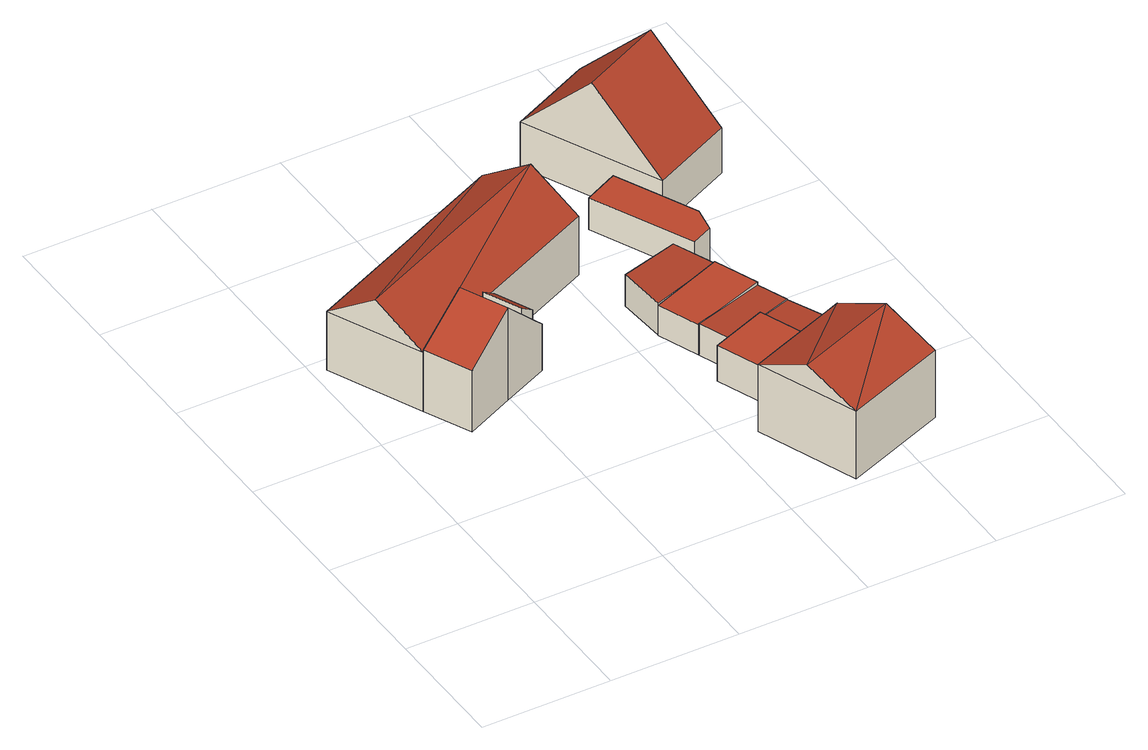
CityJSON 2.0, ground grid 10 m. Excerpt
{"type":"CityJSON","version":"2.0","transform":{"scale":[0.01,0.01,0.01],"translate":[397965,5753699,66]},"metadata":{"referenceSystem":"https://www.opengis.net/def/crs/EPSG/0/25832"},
"CityObjects":{
"building1":{"type":"Building","attributes":{"Gemeindeschluessel":"05515000","Geometrietyp2DReferenz":"3000","function":"51009_1610","roofType":"2100","measuredHeight":4.59},"geometry":[{"type":"Solid","lod":"2","boundaries":[[[[0,1,2,3]],[[4,5,1,0]],[[6,7,5,4]],[[3,2,7,6]],[[4,0,3,6]],[[1,5,7,2]]]],"semantics":{"surfaces":[{"type":"WallSurface"},{"type":"RoofSurface"},{"type":"GroundSurface"}],"values":[[0,0,0,0,1,2]]}}]},
"building2":{"type":"Building","attributes":{"Gemeindeschluessel":"05515000","Geometrietyp2DReferenz":"3000","function":"31001_1000"},"address":[{"country":"Germany","locality":"Münster","thoroughfareNumber":"54","thoroughfareName":"Dülmener Straße"},{"country":"Germany","locality":"Münster","thoroughfareNumber":"56","thoroughfareName":"Dülmener Straße"}],"children":["building2-1","building2-2"]},
"building2-1":{"type":"BuildingPart","attributes":{"roofType":"3100","measuredHeight":7.76},"parents":["building2"],"geometry":[{"type":"Solid","lod":"2","boundaries":[[[[8,9,10,11]],[[12,13,9,8]],[[14,15,13,12]],[[16,17,18,15,14]],[[19,20,21,22,23]],[[11,10,20,19]],[[16,14,12,24]],[[8,11,19,23,24,12]],[[9,13,15,18,25,21,20,10]],[[17,16,24,26]],[[18,17,26,25]],[[22,26,24,23]],[[26,22,21,25]]]],"semantics":{"surfaces":[{"type":"WallSurface"},{"type":"RoofSurface"},{"type":"GroundSurface"},{"type":"ClosureSurface"}],"values":[[0,0,0,0,0,0,1,1,2,0,3,0,3]]}}]},
"building2-2":{"type":"BuildingPart","attributes":{"roofType":"3100","measuredHeight":7.63},"parents":["building2"],"geometry":[{"type":"Solid","lod":"2","boundaries":[[[[27,28,17]],[[29,21,25,18,30,31]],[[32,29,31,33]],[[22,21,29,32]],[[28,30,18,17]],[[33,31,30,28]],[[34,33,27]],[[28,27,33]],[[26,22,32,34,17]],[[27,17,34]],[[34,32,33]],[[25,26,17,18]],[[21,22,26,25]]]],"semantics":{"surfaces":[{"type":"WallSurface"},{"type":"GroundSurface"},{"type":"RoofSurface"},{"type":"ClosureSurface"}],"values":[[0,1,0,0,0,0,2,2,2,2,0,3,3]]}}]},
"building3":{"type":"Building","attributes":{"Gemeindeschluessel":"05515000","Geometrietyp2DReferenz":"3000","function":"31001_1000","roofType":"3100","measuredHeight":7.62},"address":[{"country":"Germany","locality":"Münster","thoroughfareNumber":"52","thoroughfareName":"Dülmener Straße"}],"geometry":[{"type":"Solid","lod":"2","boundaries":[[[[35,36,37,38]],[[39,40,36,35]],[[41,42,40,39]],[[43,44,42,41]],[[45,46,44,43]],[[38,37,46,45]],[[38,45,47]],[[38,47,48]],[[47,43,48]],[[41,39,35,48,43]],[[47,45,43]],[[48,35,38]],[[36,40,42,44,46,37]]]],"semantics":{"surfaces":[{"type":"WallSurface"},{"type":"RoofSurface"},{"type":"GroundSurface"}],"values":[[0,0,0,0,0,0,1,1,1,1,0,0,2]]}}]},
"building4":{"type":"Building","attributes":{"Gemeindeschluessel":"05515000","Geometrietyp2DReferenz":"3000","function":"31001_2460","roofType":"9999","measuredHeight":3},"geometry":[{"type":"Solid","lod":"2","boundaries":[[[[49,50,51,52,53]],[[51,54,55,52]],[[50,56,54,51]],[[49,57,56,50]],[[53,58,57,49]],[[52,55,58,53]],[[54,56,57,58,55]]]],"semantics":{"surfaces":[{"type":"RoofSurface"},{"type":"WallSurface"},{"type":"GroundSurface"}],"values":[[0,1,1,1,1,1,2]]}}]},
"building5":{"type":"Building","attributes":{"Gemeindeschluessel":"05515000","Geometrietyp2DReferenz":"3000","function":"31001_2460","roofType":"1000","measuredHeight":2.53},"geometry":[{"type":"Solid","lod":"2","boundaries":[[[[59,60,61,62]],[[63,64,60,59]],[[65,66,64,63]],[[62,61,66,65]],[[63,59,62,65]],[[60,64,66,61]]]],"semantics":{"surfaces":[{"type":"WallSurface"},{"type":"RoofSurface"},{"type":"GroundSurface"}],"values":[[0,0,0,0,1,2]]}}]},
"building6":{"type":"Building","attributes":{"Gemeindeschluessel":"05515000","Geometrietyp2DReferenz":"3000","function":"31001_2460","roofType":"2100","measuredHeight":2.63},"geometry":[{"type":"Solid","lod":"2","boundaries":[[[[67,61,68,69]],[[70,66,61,67]],[[71,72,66,70]],[[73,74,72,71]],[[69,68,74,73]],[[71,70,67,69,73]],[[61,66,72,74,68]]]],"semantics":{"surfaces":[{"type":"WallSurface"},{"type":"RoofSurface"},{"type":"GroundSurface"}],"values":[[0,0,0,0,0,1,2]]}}]},
"building7":{"type":"Building","attributes":{"Gemeindeschluessel":"05515000","Geometrietyp2DReferenz":"3000","function":"51009_1611","roofType":"2100","measuredHeight":2.69},"geometry":[{"type":"Solid","lod":"2","boundaries":[[[[75,76,77,78]],[[79,80,76,75]],[[81,82,80,79]],[[78,77,82,81]],[[79,75,78,81]],[[76,80,82,77]]]],"semantics":{"surfaces":[{"type":"WallSurface"},{"type":"RoofSurface"},{"type":"GroundSurface"}],"values":[[0,0,0,0,1,2]]}}]},
"building8":{"type":"Building","attributes":{"Gemeindeschluessel":"05515000","Geometrietyp2DReferenz":"3000","function":"31001_2460","roofType":"2100","measuredHeight":2.42},"geometry":[{"type":"Solid","lod":"2","boundaries":[[[[83,84,85,86]],[[87,88,84,83]],[[89,90,88,87]],[[91,92,90,89]],[[86,85,92,91]],[[89,87,83,86,91]],[[84,88,90,92,85]]]],"semantics":{"surfaces":[{"type":"WallSurface"},{"type":"RoofSurface"},{"type":"GroundSurface"}],"values":[[0,0,0,0,0,1,2]]}}]},
"building9":{"type":"Building","attributes":{"Gemeindeschluessel":"05515000","Geometrietyp2DReferenz":"3000","function":"51009_1611","roofType":"1000","measuredHeight":2.67},"geometry":[{"type":"Solid","lod":"2","boundaries":[[[[93,94,95,96]],[[97,98,94,93]],[[99,100,98,97]],[[101,102,100,99]],[[103,104,102,101]],[[96,95,104,103]],[[101,99,97,93,96,103]],[[94,98,100,102,104,95]]]],"semantics":{"surfaces":[{"type":"WallSurface"},{"type":"RoofSurface"},{"type":"GroundSurface"}],"values":[[0,0,0,0,0,0,1,2]]}}]},
"building10":{"type":"Building","attributes":{"Gemeindeschluessel":"05515000","Geometrietyp2DReferenz":"3000","function":"31001_1000","roofType":"3100","measuredHeight":9.59},"address":[{"country":"Germany","locality":"Münster","thoroughfareNumber":"50a","thoroughfareName":"Dülmener Straße"}],"geometry":[{"type":"Solid","lod":"2","boundaries":[[[[105,106,107,108]],[[109,110,106,105]],[[111,112,110,109]],[[108,107,112,111]],[[105,113,109]],[[111,114,108]],[[108,114,113,105]],[[109,113,114,111]],[[106,110,112,107]]]],"semantics":{"surfaces":[{"type":"WallSurface"},{"type":"RoofSurface"},{"type":"GroundSurface"}],"values":[[0,0,0,0,0,0,1,1,2]]}}]}
},
"vertices":[
[1175,2494,537],[1175,2494,179],[1049,2437,179],[1049,2437,638],[1296,2199,546],[1296,2199,179],[1181,2147,638],[1181,2147,179],
[1328,2129,459],[1328,2129,67],[1296,2199,67],[1296,2199,459],[971,1967,843],[971,1967,67],[584,1791,582],[584,1791,67],[420,2151,583],[420,2151,563],[420,2151,67],[1181,2147,582],[1181,2147,67],[1049,2437,67],[1049,2437,563],[1049,2437,582],[808,2327,843],[808,2327,67],[808,2327,563],
[258,2509,830],[95,2867,563],[2074,2902,67],[95,2867,67],[1748,3618,67],[2074,2902,563],[1748,3618,563],[1911,3260,830],
[2242,842,612],[2242,842,46],[2543,62,46],[2543,62,612],[2482,935,612],[2482,935,46],[2918,1103,612],[2918,1103,46],[3039,1149,612],[3039,1149,46],[3340,369,612],[3340,369,46],[3189,759,808],[2392,452,808],
[2285,1447,353],[2482,935,353],[2918,1103,353],[2720,1615,353],[2421,1500,353],[2918,1103,53],[2720,1615,53],[2482,935,53],[2285,1447,53],[2421,1500,53],
[2199,2077,310],[2199,2077,57],[2324,1753,57],[2324,1753,310],[2770,2297,310],[2770,2297,57],[2901,1958,310],[2901,1958,57],
[2324,1753,320],[2421,1500,57],[2421,1500,320],[2901,1958,286],[2992,1720,286],[2992,1720,57],[2720,1615,302],[2720,1615,57],
[2199,2077,327],[2199,2077,58],[2770,2297,58],[2770,2297,295],[2175,2465,321],[2175,2465,58],[2641,2621,295],[2641,2621,58],
[2720,1615,304],[2720,1615,61],[2918,1103,61],[2918,1103,304],[2992,1720,283],[2992,1720,61],[3220,1219,280],[3220,1219,61],[3039,1149,294],[3039,1149,61],
[2383,3292,340],[2383,3292,72],[2743,2513,72],[2743,2513,340],[2647,3418,340],[2647,3418,72],[2816,3057,340],[2816,3057,72],[2940,2791,340],[2940,2791,72],[2906,2589,340],[2906,2589,72],
[2816,3057,466],[2816,3057,86],[3453,3354,86],[3453,3354,466],[2330,4098,466],[2330,4098,86],[2968,4395,466],[2968,4395,86],[2573,3577,1045],[3210,3875,1045]
]}
